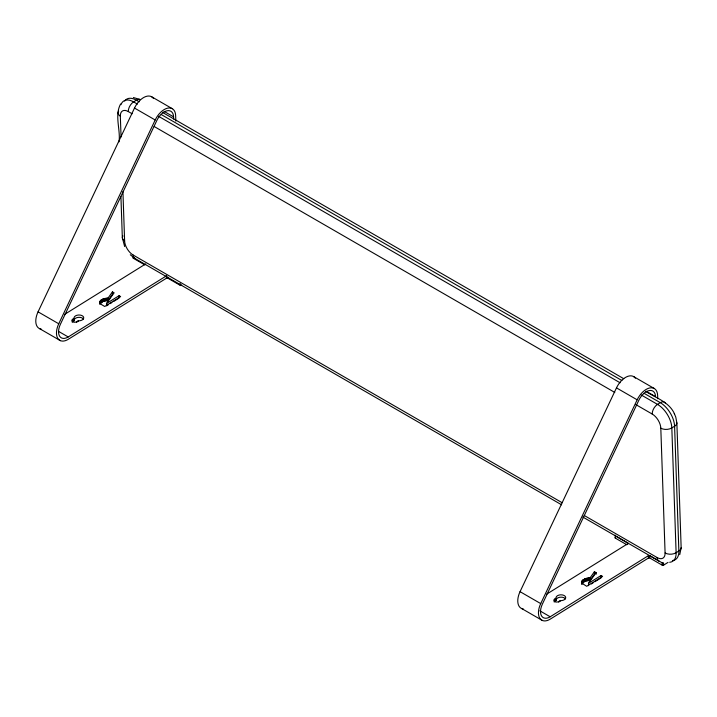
<?xml version="1.0" encoding="UTF-8"?>
<svg xmlns="http://www.w3.org/2000/svg" width="717" height="717" viewBox="0 0 717 717"><rect width="100%" height="100%" fill="white"/><g stroke="black" fill="none" stroke-linecap="round" stroke-linejoin="round"><path stroke-width="1.08" d="M99.797 303.999L99.797 301.875L100.73 300.45L103.84 298.693L107.891 298.317L112.444 291.855L114.128 292.823L106.492 303.515L106.573 305.863L108.366 304.743M596.168 574.209L596.114 572.65L594.429 571.673L589.867 578.144L585.816 578.52L582.195 580.842L581.72 582.267L582.249 583.441L586.703 586.3L602.612 576.405L601.061 575.509L588.469 583.342L588.549 585.681M674.303 413.548L675.764 417.061L676.866 422.86L681.15 547.663L679.743 554.662M581.854 584.032L584.973 581.218L589.948 580.483L594.51 574.012L594.429 571.673M41.263 329.121A16.088 9.285 -60 0 1 38.064 311.841L134.5 108.052A16.088 9.285 -60 0 1 153.402 98.39M181.598 284.936L181.607 285.321A0.977 0.583 -2 0 1 180.227 285.357L167.823 278.187A0.977 0.583 -2 0 0 166.443 278.223L68.285 339.293A16.088 9.285 -60 0 1 57.763 338.334A16.088 9.285 -60 0 1 58.749 323.779L155.186 119.99A16.088 9.285 -60 0 1 167.67 108.142A16.088 9.285 -60 0 1 175.638 115.562L175.835 121.128M523.24 608.948A16.088 9.285 -60 0 1 520.049 591.668L616.477 387.879A16.088 9.285 -60 0 1 635.387 378.209M668.02 562.397L663.592 565.148A0.977 0.583 -2 0 1 662.212 565.175L649.799 558.014A0.977 0.583 -2 0 0 648.428 558.05L550.262 619.121A16.088 9.285 -60 0 1 539.749 618.162A16.088 9.285 -60 0 1 540.726 603.606L637.162 399.817A16.088 9.285 -60 0 1 649.647 387.969A16.088 9.285 -60 0 1 657.623 395.39L657.731 398.724M112.444 291.855L112.524 294.194L107.971 300.656L103.445 301.203L99.968 303.936L99.887 301.588M120.608 103.983C114.326 115.428 120.671 129.607 119.049 141.858M588.469 583.342L596.114 572.65M64.512 314.44L145.685 263.937M72.668 319.289L74.048 318.438A4.876 2.922 -2 0 1 78.637 314.996A4.876 2.922 -2 0 1 83.737 317.945A4.876 2.922 -2 0 1 78.18 320.822L76.809 321.682A2.922 1.757 -2 0 1 72.668 321.772A2.922 1.757 -2 0 1 72.668 319.289L72.749 321.628A2.922 1.757 -2 0 0 72.166 322.139M72.749 321.628L74.129 320.777A4.876 2.922 -2 0 1 77.669 317.461A4.876 2.922 -2 0 1 83.459 319.038M106.492 303.515L119.085 295.682L120.635 296.578L104.727 306.482L100.909 304.214L99.744 302.44M110.167 303.623L111.969 302.502M113.77 301.382L118.269 298.586M173.648 119.076L173.577 116.853A13.166 7.6 -60 0 0 167.052 110.776A13.166 7.6 -60 0 0 156.835 120.474L60.398 324.263A13.166 7.6 -60 0 0 59.601 336.174A13.166 7.6 -60 0 0 68.205 336.954L166.362 275.884A0.977 0.583 -2 0 1 166.676 275.749M546.488 594.268L627.662 543.764A0.977 0.583 -2 0 0 627.662 542.939L615.249 535.778A0.977 0.583 -2 0 1 615.043 535.142M554.653 599.116L556.025 598.256A4.876 2.922 -2 0 1 560.622 594.823A4.876 2.922 -2 0 1 565.722 597.772A4.876 2.922 -2 0 1 560.165 600.649L558.785 601.5A2.922 1.757 -2 0 1 554.653 601.599A2.922 1.757 -2 0 1 554.653 599.116L554.734 601.455A2.922 1.757 -2 0 0 554.151 601.966M554.734 601.455L556.105 600.595A4.876 2.922 -2 0 1 559.645 597.288A4.876 2.922 -2 0 1 565.435 598.865M591.247 584.005L593.049 582.885M594.85 581.765L601.142 577.848L601.061 575.509M646.071 391.204L655.553 396.671A13.166 7.6 -60 0 0 649.028 390.604A13.166 7.6 -60 0 0 638.811 400.301L542.384 604.09A13.166 7.6 -60 0 0 541.577 615.993A13.166 7.6 -60 0 0 550.181 616.781L648.347 555.702A0.977 0.583 -2 0 1 649.719 555.675L662.132 562.836A0.977 0.583 -2 0 0 663.512 562.809L663.592 565.148M133.389 97.539L140.299 99.582A7.797 4.499 -60 0 0 136.347 100.174A19.502 10.809 58.1 0 0 124.668 101.079M60.407 340.656L39.722 328.718M542.384 620.483L521.698 608.545M172.394 108.751L151.708 96.804M654.37 388.569L633.694 376.631M164.094 111.377L173.577 116.853M162.454 112.372L623.772 378.71M645.927 391.5C655.956 397.962 669.499 402.156 674.554 414.032M139.223 101.841L136.347 100.174L133.586 101.895A19.502 10.809 58.1 0 0 120.985 104.673M161.289 114.577L621.881 380.503M643.956 393.248L660.267 402.658A7.797 4.499 -60 0 1 665.493 403.348M137.422 104.108L133.586 101.895A7.797 4.499 -60 0 0 128.289 111.556A11.696 6.489 58.1 0 0 120.339 116.145L121.056 136.947M158.538 116.297L620.088 382.77M641.195 394.959L657.507 404.379A19.502 10.809 58.1 0 1 671.829 427.932L676.113 552.735A19.502 10.809 58.1 0 1 669.687 562.262M134.5 108.052L155.186 119.99M616.477 387.879L637.162 399.817M128.289 111.556L132.125 113.779M154.2 126.515L614.792 392.441M635.898 404.63L652.21 414.041A11.696 6.489 58.1 0 1 660.805 428.183L665.089 552.977A11.696 6.489 58.1 0 1 657.139 557.557L584.212 515.46M122.93 235.884A7.797 4.678 -2 0 0 124.615 240.939A11.696 6.489 58.1 0 0 133.21 255.073L562.137 502.716M130.288 254.75L134.975 258.487L561.626 504.813M582.813 517.038L658.905 560.972A7.797 4.499 -60 0 1 657.139 557.557M133.353 258.29A0.977 0.583 -2 0 1 133.353 257.466L133.317 256.292L133.353 258.29L144.807 264.905M615.267 535.339L615.329 538.117L626.783 544.732M38.064 311.841L58.749 323.779M520.049 591.668L540.726 603.606M58.722 331.487L68.205 336.954M539.838 610.812L550.181 616.781M124.65 246.523L122.329 237.685L120.922 196.458M662.132 562.836L662.212 565.175M649.719 555.675L649.799 558.014M648.347 555.702L648.428 558.05M627.662 542.939L627.689 544.544M589.867 578.144L589.948 580.483M589.625 578.108L589.706 580.447M589.374 578.081L589.455 580.42M589.114 578.063L589.195 580.403M588.854 578.054L588.935 580.394M588.343 578.063L588.424 580.403M587.832 578.099L587.913 580.438M587.322 578.162L587.402 580.501M586.811 578.252L586.891 580.591M586.318 578.368L586.398 580.707M585.816 578.52L585.897 580.86M585.341 578.691L585.422 581.03M584.893 578.879L584.973 581.218M584.472 579.085L584.552 581.424M584.059 579.309L584.14 581.648M583.566 579.605L583.647 581.944M583.324 579.775L583.405 582.114M583.091 579.945L583.172 582.285M582.894 580.107L582.975 582.446M582.706 580.268L582.787 582.607M582.428 580.546L582.509 582.894M582.195 580.842L582.276 583.181M582.007 581.128L582.087 583.468M581.863 581.415L581.89 584.31M581.729 581.98L581.783 583.539M560.165 600.649L560.192 601.429M558.785 601.5L558.812 602.28M556.025 598.256L556.105 600.595M180.164 283.403L180.227 285.357M167.778 277.022L167.823 278.187M166.362 275.884L166.443 278.223M122.93 191.681L124.615 240.939M119.085 295.682L119.165 298.021M107.891 298.317L107.971 300.656M107.64 298.281L107.72 300.62M107.398 298.254L107.478 300.602M107.138 298.236L107.218 300.584M106.878 298.227L106.958 300.575M106.367 298.236L106.448 300.575M105.847 298.272L105.928 300.611M105.345 298.335L105.426 300.674M104.834 298.424L104.915 300.764M104.332 298.541L104.413 300.88M103.84 298.693L103.92 301.032M103.365 298.864L103.445 301.203M102.916 299.052L102.997 301.391M102.486 299.258L102.567 301.597M102.083 299.482L102.164 301.821M101.59 299.787L101.671 302.126M101.348 299.948L101.429 302.287M101.115 300.127L101.196 302.466M100.918 300.28L100.998 302.619M100.73 300.45L100.81 302.789M100.452 300.728L100.532 303.067M100.21 301.015L100.29 303.354M100.03 301.301L100.111 303.641M99.797 301.875L99.797 303.712M78.18 320.822L78.207 321.601M76.809 321.682L76.836 322.462M74.048 318.438L74.129 320.777M134.975 258.487A7.797 4.499 -60 0 1 133.21 255.073M665.089 552.977A7.797 4.678 -2 0 0 676.113 552.735L678.865 551.014A7.797 4.678 -2 0 0 681.15 547.663M672.438 560.551A19.502 10.809 58.1 0 0 678.865 551.014L674.589 426.221A19.502 10.809 58.1 0 0 660.267 402.658L657.507 404.379A7.797 4.499 -60 0 0 652.21 414.041M660.805 428.183A7.797 4.678 -2 0 0 671.829 427.932L674.589 426.221A7.797 4.678 -2 0 0 676.866 422.86M120.339 116.145A7.797 4.678 -2 0 1 118.646 111.081M615.329 538.117A0.977 0.583 -2 0 1 615.329 537.293"/></g></svg>
